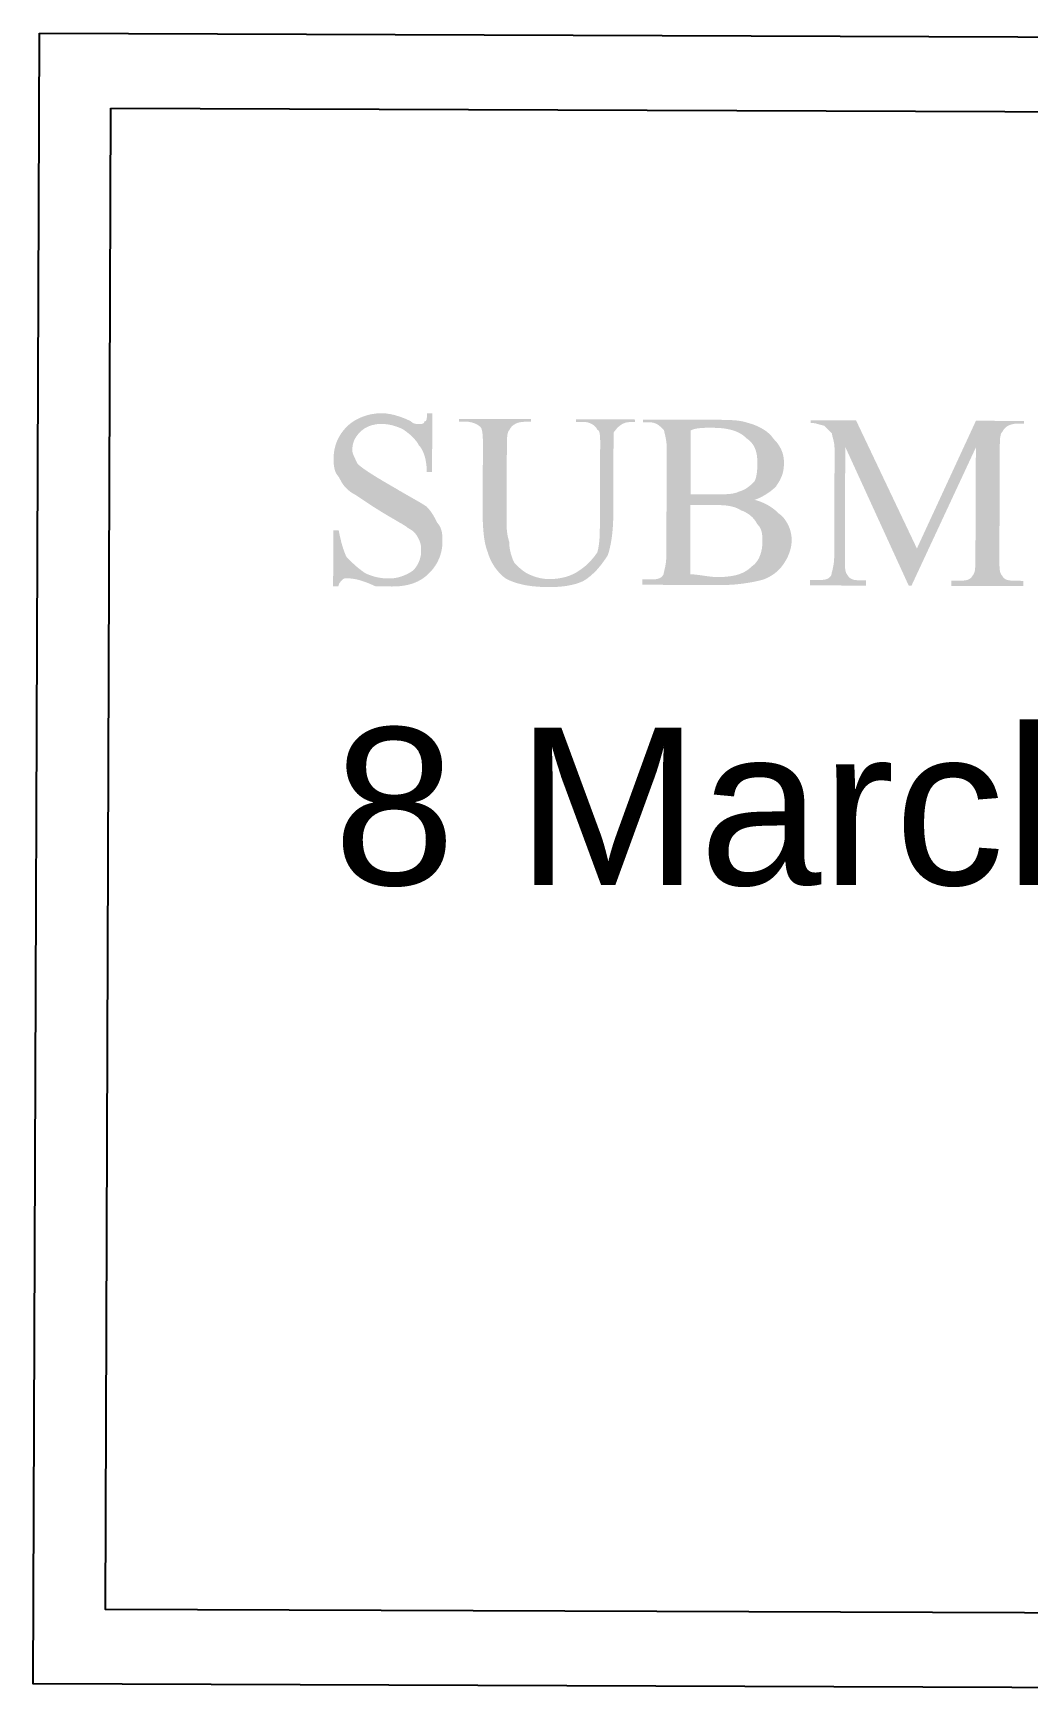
# Model space of a CAD drawing. Header units: millimetres. Extents: x -125 to 146, y -26 to 163.
# Drawn here: x 90.95 to 106.76, y 2.81 to 29.28 of the extents above; entities that cross this region are included whole.
import ezdxf
from ezdxf.xclip import XClip

# ---------------------------------------------------------------- set-up
doc = ezdxf.new("R2010")
doc.units = ezdxf.units.MM
doc.header["$MEASUREMENT"] = 0
doc.header["$XCLIPFRAME"] = 0
doc.layers.get('0').update_dxf_attribs({"color": 255, "linetype": 'CONTINUOUS'})
doc.layers.add('Layer1', color=7, linetype='CONTINUOUS')
doc.styles.add('20CCC60', font='arial.ttf')

# ---------------------------------------------------------------- blocks, each defined once
blk = doc.blocks.new('MF12291_12')
at = {"color": 7, "linetype": 'Continuous', "lineweight": 25, "true_color": 0x000007}
blk.add_lwpolyline([(66.646, 53.755), (66.646, -5.961), (40.399, -5.961), (40.399, 53.755)], close=True, dxfattribs=at)
blk = doc.blocks.new('MF12308_13')
at = {"color": 7, "linetype": 'Continuous', "lineweight": 25, "true_color": 0x000007}
blk.add_lwpolyline([(65.458, 52.612), (65.458, -4.776), (41.587, -4.776), (41.587, 52.612)], close=True, dxfattribs=at)

msp = doc.modelspace()

# ---------------------------------------------------------------- hatches: boundary and pattern name
at = {"true_color": 0x000007}
for points in [[(97.295, 23.23), (97.292, 22.299), (97.207, 22.299), (97.207, 22.321), (97.206, 22.342), (97.205, 22.363), (97.204, 22.384), (97.202, 22.404), (97.199, 22.425), (97.197, 22.446), (97.193, 22.466), (97.19, 22.486), (97.186, 22.505), (97.181, 22.524), (97.176, 22.543), (97.171, 22.561), (97.165, 22.579), (97.158, 22.596), (97.152, 22.613), (97.144, 22.629), (97.137, 22.645), (97.129, 22.66), (97.12, 22.674), (97.111, 22.688), (97.102, 22.7), (97.092, 22.712), (97.081, 22.723), (97.076, 22.734), (97.07, 22.744), (97.064, 22.755), (97.057, 22.766), (97.05, 22.776), (97.042, 22.787), (97.034, 22.797), (97.025, 22.808), (97.016, 22.819), (97.007, 22.829), (96.997, 22.84), (96.987, 22.851), (96.976, 22.861), (96.965, 22.872), (96.953, 22.882), (96.941, 22.893), (96.928, 22.904), (96.915, 22.914), (96.902, 22.925), (96.888, 22.936), (96.874, 22.946), (96.859, 22.957), (96.844, 22.968), (96.828, 22.978), (96.818, 22.983), (96.806, 22.989), (96.795, 22.994), (96.783, 22.999), (96.77, 23.004), (96.758, 23.009), (96.745, 23.014), (96.731, 23.019), (96.718, 23.024), (96.704, 23.028), (96.69, 23.033), (96.675, 23.037), (96.66, 23.041), (96.646, 23.045), (96.631, 23.048), (96.615, 23.051), (96.6, 23.054), (96.585, 23.056), (96.569, 23.059), (96.553, 23.06), (96.538, 23.062), (96.522, 23.063), (96.506, 23.064), (96.49, 23.064), (96.474, 23.064), (96.458, 23.063), (96.442, 23.062), (96.427, 23.061), (96.411, 23.059), (96.395, 23.056), (96.38, 23.054), (96.365, 23.05), (96.349, 23.047), (96.334, 23.043), (96.319, 23.038), (96.305, 23.033), (96.29, 23.028), (96.276, 23.022), (96.262, 23.015), (96.248, 23.009), (96.235, 23.001), (96.222, 22.994), (96.209, 22.986), (96.197, 22.977), (96.185, 22.968), (96.173, 22.959), (96.162, 22.949), (96.151, 22.938), (96.14, 22.928), (96.131, 22.917), (96.121, 22.907), (96.112, 22.896), (96.103, 22.885), (96.095, 22.874), (96.087, 22.863), (96.08, 22.852), (96.073, 22.841), (96.067, 22.83), (96.061, 22.818), (96.055, 22.806), (96.05, 22.794), (96.045, 22.782), (96.041, 22.77), (96.037, 22.757), (96.034, 22.744), (96.031, 22.73), (96.029, 22.717), (96.027, 22.703), (96.025, 22.688), (96.024, 22.673), (96.023, 22.658), (96.023, 22.642), (96.023, 22.637), (96.024, 22.631), (96.025, 22.625), (96.026, 22.618), (96.028, 22.611), (96.03, 22.603), (96.032, 22.596), (96.035, 22.588), (96.038, 22.579), (96.041, 22.57), (96.045, 22.562), (96.049, 22.552), (96.053, 22.543), (96.057, 22.533), (96.062, 22.524), (96.066, 22.514), (96.071, 22.504), (96.076, 22.493), (96.081, 22.483), (96.086, 22.473), (96.091, 22.462), (96.096, 22.452), (96.101, 22.441), (96.107, 22.43), (96.118, 22.42), (96.13, 22.408), (96.144, 22.397), (96.159, 22.384), (96.176, 22.372), (96.193, 22.359), (96.212, 22.345), (96.232, 22.331), (96.253, 22.317), (96.275, 22.302), (96.299, 22.287), (96.323, 22.271), (96.349, 22.255), (96.375, 22.238), (96.403, 22.221), (96.432, 22.203), (96.462, 22.186), (96.493, 22.167), (96.524, 22.148), (96.557, 22.129), (96.591, 22.109), (96.626, 22.089), (96.661, 22.068), (96.698, 22.047), (96.724, 22.032), (96.75, 22.016), (96.775, 22.001), (96.8, 21.987), (96.824, 21.973), (96.848, 21.959), (96.872, 21.945), (96.895, 21.932), (96.918, 21.919), (96.94, 21.907), (96.962, 21.894), (96.983, 21.882), (97.004, 21.87), (97.024, 21.859), (97.044, 21.847), (97.064, 21.836), (97.083, 21.825), (97.102, 21.814), (97.12, 21.803), (97.138, 21.792), (97.155, 21.781), (97.172, 21.77), (97.189, 21.76), (97.205, 21.749), (97.215, 21.738), (97.225, 21.728), (97.235, 21.717), (97.244, 21.706), (97.252, 21.696), (97.261, 21.685), (97.269, 21.674), (97.277, 21.663), (97.284, 21.653), (97.291, 21.642), (97.298, 21.631), (97.305, 21.62), (97.311, 21.61), (97.318, 21.599), (97.324, 21.588), (97.33, 21.577), (97.335, 21.567), (97.341, 21.556), (97.347, 21.545), (97.352, 21.534), (97.357, 21.524), (97.363, 21.513), (97.368, 21.502), (97.373, 21.492), (97.383, 21.481), (97.393, 21.47), (97.401, 21.458), (97.409, 21.446), (97.416, 21.434), (97.422, 21.422), (97.427, 21.409), (97.432, 21.396), (97.437, 21.383), (97.441, 21.37), (97.444, 21.357), (97.447, 21.343), (97.449, 21.33), (97.451, 21.317), (97.453, 21.304), (97.454, 21.291), (97.455, 21.278), (97.456, 21.265), (97.456, 21.253), (97.457, 21.241), (97.457, 21.229), (97.457, 21.217), (97.457, 21.206), (97.457, 21.195), (97.456, 21.169), (97.455, 21.143), (97.453, 21.118), (97.45, 21.093), (97.446, 21.068), (97.441, 21.044), (97.436, 21.021), (97.429, 20.998), (97.422, 20.975), (97.415, 20.953), (97.407, 20.931), (97.397, 20.91), (97.388, 20.889), (97.378, 20.868), (97.367, 20.848), (97.355, 20.829), (97.343, 20.81), (97.33, 20.791), (97.317, 20.773), (97.303, 20.755), (97.289, 20.737), (97.274, 20.72), (97.259, 20.704), (97.243, 20.688), (97.222, 20.668), (97.2, 20.648), (97.178, 20.63), (97.155, 20.614), (97.132, 20.598), (97.109, 20.584), (97.085, 20.571), (97.061, 20.558), (97.037, 20.547), (97.012, 20.537), (96.987, 20.528), (96.962, 20.52), (96.937, 20.512), (96.911, 20.506), (96.886, 20.5), (96.86, 20.495), (96.834, 20.491), (96.808, 20.487), (96.782, 20.484), (96.755, 20.482), (96.729, 20.48), (96.703, 20.479), (96.676, 20.479), (96.65, 20.478), (96.639, 20.479), (96.629, 20.479), (96.618, 20.479), (96.607, 20.479), (96.597, 20.479), (96.586, 20.479), (96.576, 20.479), (96.565, 20.479), (96.555, 20.479), (96.544, 20.479), (96.533, 20.479), (96.523, 20.479), (96.512, 20.479), (96.502, 20.479), (96.491, 20.479), (96.48, 20.479), (96.47, 20.479), (96.459, 20.479), (96.449, 20.479), (96.438, 20.479), (96.428, 20.479), (96.417, 20.479), (96.406, 20.479), (96.396, 20.479), (96.395, 20.48), (96.394, 20.48), (96.392, 20.481), (96.389, 20.483), (96.385, 20.485), (96.381, 20.487), (96.375, 20.489), (96.369, 20.492), (96.362, 20.495), (96.355, 20.499), (96.347, 20.502), (96.338, 20.506), (96.328, 20.51), (96.318, 20.515), (96.307, 20.519), (96.296, 20.524), (96.284, 20.529), (96.271, 20.533), (96.258, 20.539), (96.244, 20.544), (96.23, 20.549), (96.215, 20.554), (96.2, 20.56), (96.184, 20.565), (96.169, 20.57), (96.154, 20.575), (96.139, 20.579), (96.125, 20.583), (96.111, 20.586), (96.097, 20.59), (96.084, 20.593), (96.072, 20.595), (96.06, 20.597), (96.048, 20.599), (96.037, 20.601), (96.026, 20.602), (96.015, 20.604), (96.006, 20.605), (95.996, 20.606), (95.987, 20.606), (95.978, 20.607), (95.97, 20.607), (95.963, 20.608), (95.955, 20.608), (95.948, 20.608), (95.942, 20.608), (95.936, 20.608), (95.931, 20.608), (95.926, 20.608), (95.921, 20.608), (95.917, 20.608), (95.913, 20.608), (95.909, 20.608), (95.905, 20.608), (95.902, 20.607), (95.899, 20.607), (95.896, 20.606), (95.894, 20.605), (95.891, 20.604), (95.888, 20.603), (95.886, 20.602), (95.883, 20.6), (95.88, 20.598), (95.877, 20.596), (95.874, 20.593), (95.871, 20.59), (95.868, 20.587), (95.864, 20.584), (95.86, 20.58), (95.856, 20.576), (95.851, 20.571), (95.846, 20.566), (95.846, 20.566), (95.845, 20.565), (95.844, 20.564), (95.843, 20.563), (95.841, 20.561), (95.839, 20.559), (95.837, 20.556), (95.835, 20.554), (95.832, 20.551), (95.83, 20.547), (95.827, 20.544), (95.824, 20.54), (95.822, 20.536), (95.819, 20.531), (95.817, 20.527), (95.814, 20.522), (95.812, 20.518), (95.81, 20.513), (95.808, 20.508), (95.806, 20.503), (95.805, 20.497), (95.804, 20.492), (95.803, 20.487), (95.803, 20.482), (95.718, 20.482), (95.722, 21.371), (95.806, 21.371), (95.812, 21.345), (95.817, 21.319), (95.822, 21.295), (95.827, 21.272), (95.832, 21.249), (95.838, 21.227), (95.843, 21.206), (95.848, 21.185), (95.853, 21.166), (95.858, 21.147), (95.864, 21.129), (95.869, 21.111), (95.874, 21.094), (95.879, 21.078), (95.885, 21.062), (95.89, 21.047), (95.895, 21.033), (95.9, 21.019), (95.906, 21.006), (95.911, 20.993), (95.916, 20.981), (95.921, 20.969), (95.927, 20.958), (95.932, 20.947), (95.942, 20.936), (95.953, 20.926), (95.964, 20.915), (95.974, 20.904), (95.985, 20.894), (95.996, 20.883), (96.007, 20.872), (96.018, 20.862), (96.029, 20.851), (96.04, 20.841), (96.052, 20.83), (96.064, 20.819), (96.076, 20.809), (96.088, 20.798), (96.1, 20.787), (96.113, 20.777), (96.126, 20.766), (96.139, 20.756), (96.153, 20.745), (96.167, 20.734), (96.182, 20.724), (96.196, 20.713), (96.212, 20.702), (96.227, 20.692), (96.238, 20.686), (96.249, 20.681), (96.261, 20.676), (96.273, 20.671), (96.286, 20.665), (96.299, 20.66), (96.312, 20.655), (96.326, 20.651), (96.34, 20.646), (96.355, 20.641), (96.37, 20.637), (96.386, 20.633), (96.402, 20.629), (96.418, 20.625), (96.435, 20.622), (96.453, 20.619), (96.471, 20.616), (96.489, 20.613), (96.508, 20.611), (96.527, 20.609), (96.546, 20.608), (96.566, 20.607), (96.587, 20.606), (96.608, 20.606), (96.624, 20.606), (96.64, 20.606), (96.656, 20.607), (96.671, 20.609), (96.687, 20.611), (96.703, 20.613), (96.719, 20.616), (96.735, 20.619), (96.751, 20.623), (96.767, 20.627), (96.783, 20.632), (96.799, 20.637), (96.814, 20.642), (96.83, 20.648), (96.846, 20.654), (96.862, 20.661), (96.878, 20.668), (96.894, 20.676), (96.91, 20.684), (96.926, 20.693), (96.942, 20.702), (96.958, 20.711), (96.973, 20.721), (96.989, 20.731), (97, 20.742), (97.01, 20.753), (97.019, 20.765), (97.028, 20.777), (97.037, 20.789), (97.045, 20.801), (97.053, 20.814), (97.06, 20.827), (97.067, 20.84), (97.074, 20.853), (97.08, 20.866), (97.085, 20.879), (97.09, 20.892), (97.095, 20.905), (97.099, 20.919), (97.103, 20.931), (97.106, 20.944), (97.109, 20.957), (97.112, 20.969), (97.114, 20.982), (97.115, 20.994), (97.117, 21.005), (97.117, 21.016), (97.117, 21.027), (97.118, 21.037), (97.118, 21.047), (97.118, 21.057), (97.117, 21.066), (97.117, 21.075), (97.117, 21.084), (97.117, 21.092), (97.116, 21.101), (97.116, 21.109), (97.115, 21.117), (97.114, 21.125), (97.113, 21.133), (97.111, 21.141), (97.11, 21.149), (97.108, 21.157), (97.105, 21.165), (97.103, 21.173), (97.1, 21.182), (97.097, 21.191), (97.094, 21.2), (97.09, 21.209), (97.086, 21.219), (97.081, 21.229), (97.076, 21.239), (97.071, 21.249), (97.065, 21.259), (97.06, 21.269), (97.055, 21.278), (97.049, 21.287), (97.044, 21.295), (97.038, 21.303), (97.032, 21.311), (97.026, 21.319), (97.02, 21.326), (97.014, 21.333), (97.008, 21.34), (97.001, 21.346), (96.994, 21.353), (96.987, 21.359), (96.979, 21.365), (96.971, 21.371), (96.963, 21.376), (96.955, 21.382), (96.946, 21.387), (96.937, 21.393), (96.927, 21.398), (96.918, 21.404), (96.907, 21.409), (96.901, 21.414), (96.894, 21.42), (96.886, 21.427), (96.876, 21.434), (96.865, 21.441), (96.853, 21.449), (96.84, 21.457), (96.826, 21.466), (96.811, 21.475), (96.795, 21.484), (96.777, 21.494), (96.759, 21.505), (96.74, 21.516), (96.721, 21.527), (96.7, 21.539), (96.679, 21.552), (96.657, 21.564), (96.634, 21.578), (96.611, 21.591), (96.587, 21.606), (96.562, 21.62), (96.537, 21.635), (96.511, 21.651), (96.485, 21.667), (96.459, 21.683), (96.433, 21.699), (96.408, 21.715), (96.383, 21.731), (96.359, 21.746), (96.335, 21.762), (96.312, 21.777), (96.289, 21.792), (96.267, 21.806), (96.246, 21.821), (96.225, 21.835), (96.205, 21.848), (96.186, 21.861), (96.167, 21.874), (96.149, 21.886), (96.131, 21.897), (96.115, 21.908), (96.099, 21.919), (96.084, 21.928), (96.069, 21.937), (96.056, 21.945), (96.043, 21.953), (96.031, 21.959), (96.02, 21.965), (96.005, 21.976), (95.99, 21.986), (95.977, 21.997), (95.964, 22.008), (95.951, 22.018), (95.94, 22.029), (95.929, 22.04), (95.919, 22.05), (95.909, 22.061), (95.9, 22.071), (95.891, 22.082), (95.883, 22.093), (95.875, 22.103), (95.868, 22.114), (95.861, 22.124), (95.855, 22.135), (95.848, 22.146), (95.842, 22.156), (95.837, 22.167), (95.831, 22.177), (95.825, 22.188), (95.82, 22.199), (95.815, 22.209), (95.81, 22.22), (95.799, 22.231), (95.79, 22.242), (95.782, 22.254), (95.774, 22.266), (95.767, 22.278), (95.761, 22.29), (95.755, 22.303), (95.75, 22.316), (95.746, 22.329), (95.742, 22.342), (95.739, 22.355), (95.736, 22.368), (95.734, 22.382), (95.732, 22.395), (95.73, 22.408), (95.729, 22.421), (95.728, 22.434), (95.727, 22.446), (95.727, 22.459), (95.726, 22.471), (95.726, 22.483), (95.726, 22.495), (95.726, 22.506), (95.726, 22.517), (95.727, 22.543), (95.728, 22.569), (95.73, 22.594), (95.733, 22.619), (95.737, 22.643), (95.742, 22.667), (95.747, 22.691), (95.753, 22.714), (95.76, 22.737), (95.768, 22.759), (95.776, 22.781), (95.785, 22.802), (95.795, 22.823), (95.805, 22.843), (95.816, 22.863), (95.828, 22.883), (95.84, 22.902), (95.852, 22.921), (95.866, 22.939), (95.879, 22.957), (95.894, 22.974), (95.909, 22.991), (95.924, 23.008), (95.94, 23.024), (95.956, 23.039), (95.973, 23.054), (95.991, 23.069), (96.01, 23.083), (96.029, 23.097), (96.05, 23.11), (96.071, 23.123), (96.092, 23.135), (96.114, 23.146), (96.137, 23.157), (96.16, 23.167), (96.183, 23.176), (96.208, 23.185), (96.232, 23.193), (96.257, 23.201), (96.282, 23.208), (96.307, 23.214), (96.333, 23.219), (96.359, 23.223), (96.385, 23.227), (96.411, 23.23), (96.438, 23.232), (96.464, 23.233), (96.491, 23.233), (96.507, 23.233), (96.523, 23.232), (96.54, 23.231), (96.557, 23.23), (96.575, 23.228), (96.593, 23.225), (96.611, 23.222), (96.63, 23.219), (96.649, 23.215), (96.668, 23.211), (96.688, 23.206), (96.707, 23.201), (96.727, 23.195), (96.748, 23.189), (96.768, 23.183), (96.788, 23.176), (96.809, 23.168), (96.83, 23.161), (96.851, 23.152), (96.871, 23.144), (96.893, 23.135), (96.914, 23.125), (96.935, 23.115), (96.956, 23.105), (96.961, 23.1), (96.966, 23.095), (96.972, 23.091), (96.977, 23.087), (96.982, 23.083), (96.987, 23.08), (96.993, 23.077), (96.998, 23.075), (97.003, 23.072), (97.009, 23.071), (97.014, 23.069), (97.019, 23.067), (97.024, 23.066), (97.03, 23.065), (97.035, 23.064), (97.04, 23.064), (97.046, 23.063), (97.051, 23.063), (97.056, 23.062), (97.061, 23.062), (97.067, 23.062), (97.072, 23.062), (97.077, 23.062), (97.083, 23.062), (97.088, 23.062), (97.093, 23.062), (97.098, 23.062), (97.104, 23.062), (97.109, 23.062), (97.114, 23.062), (97.119, 23.063), (97.123, 23.063), (97.128, 23.064), (97.133, 23.065), (97.137, 23.066), (97.141, 23.067), (97.145, 23.068), (97.148, 23.07), (97.152, 23.072), (97.155, 23.074), (97.158, 23.077), (97.16, 23.079), (97.162, 23.083), (97.164, 23.086), (97.166, 23.09), (97.167, 23.094), (97.167, 23.099), (97.167, 23.104), (97.173, 23.104), (97.177, 23.105), (97.181, 23.106), (97.185, 23.107), (97.189, 23.109), (97.192, 23.112), (97.195, 23.115), (97.197, 23.118), (97.2, 23.122), (97.201, 23.126), (97.203, 23.13), (97.205, 23.136), (97.206, 23.141), (97.207, 23.147), (97.208, 23.153), (97.208, 23.16), (97.209, 23.167), (97.209, 23.175), (97.21, 23.183), (97.21, 23.192), (97.21, 23.201), (97.21, 23.21), (97.21, 23.22), (97.21, 23.231)], [(99.583, 23.095), (99.583, 23.137), (100.517, 23.134), (100.517, 23.092), (100.432, 23.092), (100.422, 23.092), (100.411, 23.091), (100.401, 23.09), (100.39, 23.088), (100.379, 23.086), (100.369, 23.083), (100.358, 23.08), (100.348, 23.076), (100.337, 23.072), (100.326, 23.067), (100.316, 23.061), (100.305, 23.055), (100.295, 23.048), (100.284, 23.041), (100.273, 23.032), (100.263, 23.023), (100.252, 23.014), (100.242, 23.003), (100.231, 22.992), (100.22, 22.98), (100.21, 22.967), (100.199, 22.953), (100.188, 22.939), (100.178, 22.923), (100.178, 22.918), (100.178, 22.912), (100.178, 22.906), (100.178, 22.899), (100.178, 22.891), (100.178, 22.884), (100.178, 22.876), (100.178, 22.867), (100.178, 22.858), (100.178, 22.848), (100.177, 22.839), (100.177, 22.828), (100.177, 22.817), (100.177, 22.806), (100.177, 22.794), (100.177, 22.782), (100.177, 22.77), (100.177, 22.757), (100.177, 22.743), (100.177, 22.729), (100.177, 22.715), (100.177, 22.7), (100.177, 22.685), (100.177, 22.669), (100.173, 21.608), (100.173, 21.572), (100.172, 21.536), (100.171, 21.501), (100.169, 21.467), (100.167, 21.434), (100.165, 21.402), (100.162, 21.371), (100.159, 21.34), (100.156, 21.311), (100.153, 21.282), (100.149, 21.254), (100.145, 21.228), (100.141, 21.202), (100.137, 21.176), (100.132, 21.152), (100.127, 21.129), (100.122, 21.106), (100.117, 21.085), (100.112, 21.064), (100.107, 21.044), (100.102, 21.025), (100.097, 21.007), (100.091, 20.99), (100.086, 20.974), (100.075, 20.958), (100.065, 20.942), (100.054, 20.926), (100.043, 20.91), (100.032, 20.895), (100.021, 20.879), (100.009, 20.863), (99.998, 20.847), (99.986, 20.831), (99.973, 20.815), (99.96, 20.8), (99.947, 20.784), (99.934, 20.768), (99.92, 20.752), (99.905, 20.736), (99.89, 20.72), (99.874, 20.705), (99.858, 20.689), (99.84, 20.673), (99.823, 20.657), (99.804, 20.641), (99.785, 20.626), (99.764, 20.61), (99.743, 20.594), (99.727, 20.584), (99.71, 20.574), (99.692, 20.564), (99.673, 20.555), (99.653, 20.547), (99.633, 20.539), (99.611, 20.531), (99.589, 20.524), (99.567, 20.517), (99.543, 20.511), (99.519, 20.505), (99.494, 20.5), (99.469, 20.495), (99.443, 20.49), (99.416, 20.486), (99.388, 20.482), (99.36, 20.479), (99.332, 20.476), (99.303, 20.474), (99.273, 20.472), (99.243, 20.471), (99.213, 20.47), (99.182, 20.469), (99.15, 20.469), (99.113, 20.47), (99.078, 20.47), (99.043, 20.472), (99.009, 20.473), (98.976, 20.475), (98.943, 20.478), (98.911, 20.481), (98.88, 20.484), (98.85, 20.488), (98.821, 20.492), (98.792, 20.497), (98.764, 20.502), (98.736, 20.508), (98.71, 20.514), (98.684, 20.521), (98.658, 20.527), (98.633, 20.535), (98.609, 20.543), (98.585, 20.551), (98.561, 20.56), (98.539, 20.569), (98.516, 20.578), (98.495, 20.588), (98.473, 20.599), (98.457, 20.61), (98.442, 20.622), (98.426, 20.634), (98.41, 20.648), (98.395, 20.662), (98.38, 20.677), (98.365, 20.693), (98.35, 20.709), (98.335, 20.726), (98.321, 20.743), (98.307, 20.761), (98.294, 20.779), (98.281, 20.798), (98.269, 20.817), (98.257, 20.837), (98.245, 20.857), (98.234, 20.877), (98.224, 20.897), (98.215, 20.918), (98.206, 20.939), (98.198, 20.96), (98.191, 20.981), (98.184, 21.002), (98.178, 21.023), (98.173, 21.034), (98.168, 21.047), (98.163, 21.061), (98.158, 21.076), (98.153, 21.093), (98.148, 21.111), (98.143, 21.13), (98.138, 21.15), (98.134, 21.172), (98.129, 21.196), (98.125, 21.22), (98.121, 21.246), (98.117, 21.273), (98.114, 21.302), (98.111, 21.332), (98.108, 21.363), (98.105, 21.395), (98.103, 21.429), (98.101, 21.465), (98.099, 21.501), (98.098, 21.539), (98.097, 21.578), (98.096, 21.619), (98.096, 21.661), (98.1, 22.677), (98.1, 22.698), (98.1, 22.719), (98.1, 22.739), (98.1, 22.758), (98.1, 22.777), (98.1, 22.796), (98.099, 22.813), (98.099, 22.831), (98.098, 22.848), (98.098, 22.864), (98.097, 22.879), (98.095, 22.894), (98.094, 22.908), (98.092, 22.922), (98.091, 22.935), (98.088, 22.947), (98.086, 22.958), (98.083, 22.969), (98.08, 22.979), (98.077, 22.988), (98.073, 22.996), (98.068, 23.004), (98.064, 23.01), (98.059, 23.016), (98.053, 23.021), (98.047, 23.027), (98.041, 23.032), (98.034, 23.037), (98.027, 23.042), (98.019, 23.047), (98.011, 23.052), (98.003, 23.057), (97.993, 23.062), (97.984, 23.066), (97.974, 23.07), (97.964, 23.074), (97.953, 23.078), (97.942, 23.082), (97.93, 23.085), (97.918, 23.089), (97.905, 23.091), (97.892, 23.094), (97.879, 23.096), (97.865, 23.098), (97.851, 23.099), (97.836, 23.101), (97.821, 23.101), (97.805, 23.102), (97.72, 23.102), (97.721, 23.144), (98.864, 23.14), (98.863, 23.098), (98.779, 23.098), (98.763, 23.098), (98.748, 23.097), (98.733, 23.096), (98.719, 23.095), (98.705, 23.093), (98.691, 23.09), (98.678, 23.087), (98.666, 23.084), (98.654, 23.081), (98.642, 23.076), (98.631, 23.072), (98.62, 23.067), (98.61, 23.061), (98.6, 23.055), (98.59, 23.049), (98.581, 23.042), (98.572, 23.035), (98.564, 23.027), (98.556, 23.019), (98.549, 23.011), (98.542, 23.002), (98.536, 22.992), (98.53, 22.982), (98.524, 22.972), (98.519, 22.966), (98.515, 22.96), (98.51, 22.954), (98.506, 22.947), (98.503, 22.94), (98.5, 22.932), (98.497, 22.923), (98.494, 22.914), (98.492, 22.904), (98.49, 22.894), (98.488, 22.883), (98.487, 22.871), (98.486, 22.859), (98.485, 22.846), (98.484, 22.833), (98.483, 22.818), (98.482, 22.803), (98.482, 22.787), (98.482, 22.771), (98.481, 22.754), (98.481, 22.735), (98.481, 22.716), (98.481, 22.696), (98.481, 22.676), (98.477, 21.53), (98.477, 21.519), (98.477, 21.508), (98.477, 21.496), (98.477, 21.484), (98.477, 21.472), (98.477, 21.459), (98.477, 21.446), (98.478, 21.433), (98.478, 21.419), (98.479, 21.405), (98.48, 21.391), (98.481, 21.377), (98.483, 21.362), (98.484, 21.347), (98.486, 21.332), (98.488, 21.317), (98.491, 21.301), (98.494, 21.286), (98.497, 21.27), (98.5, 21.255), (98.504, 21.239), (98.508, 21.223), (98.513, 21.207), (98.518, 21.191), (98.518, 21.175), (98.518, 21.16), (98.519, 21.144), (98.521, 21.128), (98.523, 21.112), (98.525, 21.097), (98.527, 21.081), (98.53, 21.066), (98.533, 21.051), (98.536, 21.035), (98.54, 21.021), (98.543, 21.006), (98.548, 20.991), (98.552, 20.977), (98.556, 20.963), (98.561, 20.95), (98.565, 20.936), (98.57, 20.923), (98.575, 20.91), (98.58, 20.898), (98.585, 20.886), (98.591, 20.874), (98.596, 20.863), (98.601, 20.852), (98.607, 20.847), (98.613, 20.841), (98.619, 20.834), (98.626, 20.828), (98.633, 20.821), (98.64, 20.814), (98.648, 20.806), (98.656, 20.799), (98.664, 20.791), (98.673, 20.783), (98.682, 20.775), (98.691, 20.767), (98.7, 20.759), (98.71, 20.751), (98.719, 20.744), (98.729, 20.736), (98.739, 20.728), (98.749, 20.721), (98.76, 20.714), (98.77, 20.707), (98.781, 20.7), (98.791, 20.694), (98.802, 20.688), (98.812, 20.682), (98.823, 20.677), (98.834, 20.672), (98.846, 20.666), (98.858, 20.661), (98.87, 20.656), (98.883, 20.651), (98.896, 20.646), (98.909, 20.641), (98.923, 20.636), (98.937, 20.632), (98.951, 20.627), (98.965, 20.623), (98.98, 20.619), (98.995, 20.616), (99.01, 20.612), (99.025, 20.609), (99.04, 20.606), (99.056, 20.604), (99.072, 20.602), (99.087, 20.6), (99.103, 20.598), (99.119, 20.597), (99.135, 20.597), (99.151, 20.596), (99.172, 20.596), (99.193, 20.597), (99.214, 20.598), (99.235, 20.599), (99.256, 20.601), (99.277, 20.604), (99.298, 20.606), (99.318, 20.61), (99.339, 20.613), (99.359, 20.618), (99.379, 20.622), (99.399, 20.627), (99.419, 20.632), (99.439, 20.638), (99.458, 20.645), (99.477, 20.651), (99.496, 20.659), (99.514, 20.666), (99.532, 20.674), (99.55, 20.683), (99.567, 20.692), (99.584, 20.701), (99.601, 20.711), (99.617, 20.722), (99.632, 20.732), (99.648, 20.743), (99.663, 20.753), (99.677, 20.764), (99.691, 20.775), (99.705, 20.785), (99.718, 20.796), (99.732, 20.807), (99.744, 20.819), (99.757, 20.83), (99.769, 20.841), (99.782, 20.853), (99.793, 20.865), (99.805, 20.877), (99.817, 20.89), (99.828, 20.903), (99.84, 20.916), (99.851, 20.929), (99.862, 20.943), (99.873, 20.957), (99.884, 20.971), (99.895, 20.986), (99.906, 21.001), (99.917, 21.017), (99.922, 21.033), (99.927, 21.049), (99.931, 21.066), (99.935, 21.084), (99.938, 21.102), (99.942, 21.121), (99.944, 21.141), (99.947, 21.161), (99.949, 21.182), (99.951, 21.204), (99.953, 21.226), (99.955, 21.249), (99.956, 21.274), (99.957, 21.299), (99.958, 21.325), (99.959, 21.352), (99.959, 21.38), (99.96, 21.409), (99.96, 21.44), (99.961, 21.471), (99.961, 21.504), (99.961, 21.538), (99.961, 21.573), (99.961, 21.609), (99.965, 22.67), (99.965, 22.691), (99.965, 22.712), (99.965, 22.732), (99.965, 22.751), (99.965, 22.77), (99.965, 22.788), (99.965, 22.805), (99.964, 22.822), (99.964, 22.838), (99.963, 22.854), (99.962, 22.868), (99.961, 22.882), (99.959, 22.895), (99.958, 22.907), (99.956, 22.917), (99.954, 22.927), (99.951, 22.936), (99.948, 22.944), (99.945, 22.951), (99.942, 22.956), (99.938, 22.961), (99.934, 22.964), (99.929, 22.966), (99.924, 22.967), (99.918, 22.977), (99.912, 22.987), (99.905, 22.997), (99.898, 23.006), (99.891, 23.014), (99.884, 23.022), (99.876, 23.03), (99.867, 23.037), (99.859, 23.044), (99.85, 23.051), (99.841, 23.057), (99.832, 23.062), (99.823, 23.067), (99.813, 23.072), (99.803, 23.076), (99.793, 23.08), (99.783, 23.083), (99.773, 23.086), (99.763, 23.089), (99.752, 23.091), (99.742, 23.092), (99.731, 23.094), (99.721, 23.094), (99.71, 23.094)], [(104.873, 20.49), (103.863, 22.698), (103.856, 20.96), (103.856, 20.939), (103.856, 20.919), (103.856, 20.9), (103.856, 20.882), (103.856, 20.865), (103.856, 20.848), (103.857, 20.832), (103.857, 20.817), (103.858, 20.803), (103.859, 20.789), (103.86, 20.776), (103.861, 20.764), (103.862, 20.752), (103.864, 20.741), (103.866, 20.731), (103.868, 20.721), (103.87, 20.712), (103.873, 20.704), (103.876, 20.696), (103.88, 20.688), (103.884, 20.681), (103.888, 20.675), (103.892, 20.669), (103.897, 20.663), (103.903, 20.653), (103.909, 20.644), (103.915, 20.635), (103.922, 20.628), (103.929, 20.621), (103.936, 20.614), (103.944, 20.609), (103.952, 20.604), (103.96, 20.599), (103.969, 20.595), (103.978, 20.592), (103.987, 20.589), (103.996, 20.586), (104.006, 20.584), (104.016, 20.583), (104.026, 20.581), (104.036, 20.58), (104.046, 20.579), (104.056, 20.579), (104.067, 20.578), (104.077, 20.578), (104.088, 20.578), (104.098, 20.578), (104.109, 20.578), (104.193, 20.578), (104.193, 20.493), (103.304, 20.496), (103.304, 20.581), (103.389, 20.581), (103.405, 20.581), (103.42, 20.58), (103.435, 20.581), (103.449, 20.581), (103.463, 20.581), (103.476, 20.582), (103.489, 20.582), (103.502, 20.583), (103.514, 20.585), (103.526, 20.586), (103.537, 20.588), (103.548, 20.591), (103.558, 20.593), (103.568, 20.597), (103.578, 20.601), (103.587, 20.605), (103.595, 20.61), (103.604, 20.615), (103.611, 20.622), (103.619, 20.629), (103.625, 20.636), (103.632, 20.645), (103.638, 20.654), (103.643, 20.664), (103.644, 20.67), (103.644, 20.676), (103.645, 20.682), (103.647, 20.689), (103.648, 20.697), (103.65, 20.705), (103.652, 20.713), (103.655, 20.722), (103.657, 20.732), (103.66, 20.742), (103.662, 20.753), (103.665, 20.765), (103.668, 20.777), (103.67, 20.79), (103.673, 20.803), (103.675, 20.818), (103.678, 20.833), (103.68, 20.849), (103.682, 20.865), (103.683, 20.883), (103.685, 20.901), (103.686, 20.92), (103.687, 20.94), (103.687, 20.96), (103.693, 22.656), (103.693, 22.672), (103.692, 22.687), (103.691, 22.702), (103.69, 22.716), (103.689, 22.73), (103.687, 22.744), (103.685, 22.757), (103.683, 22.769), (103.68, 22.781), (103.678, 22.793), (103.675, 22.804), (103.673, 22.815), (103.67, 22.826), (103.667, 22.836), (103.665, 22.845), (103.663, 22.854), (103.66, 22.863), (103.658, 22.871), (103.656, 22.879), (103.655, 22.886), (103.654, 22.893), (103.653, 22.899), (103.652, 22.905), (103.652, 22.911), (103.646, 22.916), (103.641, 22.921), (103.636, 22.927), (103.631, 22.932), (103.625, 22.937), (103.62, 22.942), (103.615, 22.948), (103.61, 22.953), (103.604, 22.958), (103.599, 22.964), (103.594, 22.969), (103.588, 22.974), (103.583, 22.98), (103.578, 22.985), (103.573, 22.99), (103.567, 22.996), (103.562, 23.001), (103.557, 23.006), (103.552, 23.011), (103.546, 23.017), (103.541, 23.022), (103.536, 23.027), (103.53, 23.033), (103.525, 23.038), (103.52, 23.038), (103.514, 23.039), (103.507, 23.04), (103.501, 23.041), (103.494, 23.043), (103.486, 23.045), (103.478, 23.047), (103.47, 23.049), (103.462, 23.052), (103.453, 23.054), (103.444, 23.057), (103.435, 23.06), (103.426, 23.062), (103.416, 23.065), (103.407, 23.067), (103.397, 23.07), (103.387, 23.072), (103.377, 23.074), (103.366, 23.076), (103.356, 23.078), (103.345, 23.079), (103.335, 23.08), (103.324, 23.081), (103.314, 23.081), (103.314, 23.123), (104.034, 23.121), (105.002, 21.083), (105.941, 23.114), (106.706, 23.111), (106.706, 23.069), (106.621, 23.069), (106.605, 23.069), (106.59, 23.068), (106.574, 23.067), (106.56, 23.066), (106.546, 23.064), (106.532, 23.061), (106.519, 23.059), (106.506, 23.055), (106.494, 23.052), (106.482, 23.047), (106.471, 23.043), (106.46, 23.038), (106.449, 23.032), (106.439, 23.026), (106.43, 23.02), (106.421, 23.013), (106.412, 23.006), (106.404, 22.998), (106.396, 22.99), (106.389, 22.982), (106.382, 22.973), (106.375, 22.963), (106.369, 22.953), (106.364, 22.943), (106.359, 22.937), (106.354, 22.931), (106.35, 22.925), (106.346, 22.918), (106.342, 22.911), (106.339, 22.903), (106.336, 22.894), (106.334, 22.885), (106.332, 22.875), (106.33, 22.865), (106.328, 22.854), (106.326, 22.842), (106.325, 22.83), (106.324, 22.817), (106.323, 22.804), (106.323, 22.789), (106.322, 22.774), (106.322, 22.758), (106.321, 22.742), (106.321, 22.725), (106.321, 22.706), (106.321, 22.687), (106.321, 22.667), (106.32, 22.647), (106.314, 20.951), (106.314, 20.93), (106.314, 20.91), (106.314, 20.891), (106.314, 20.873), (106.314, 20.856), (106.314, 20.839), (106.315, 20.823), (106.315, 20.808), (106.316, 20.794), (106.317, 20.78), (106.318, 20.767), (106.319, 20.755), (106.32, 20.743), (106.322, 20.732), (106.324, 20.722), (106.326, 20.712), (106.328, 20.703), (106.331, 20.695), (106.334, 20.687), (106.338, 20.679), (106.341, 20.672), (106.346, 20.666), (106.35, 20.66), (106.355, 20.654), (106.361, 20.644), (106.367, 20.635), (106.373, 20.626), (106.38, 20.618), (106.387, 20.611), (106.395, 20.605), (106.403, 20.599), (106.412, 20.594), (106.421, 20.59), (106.43, 20.586), (106.44, 20.583), (106.451, 20.58), (106.462, 20.577), (106.473, 20.575), (106.485, 20.574), (106.497, 20.572), (106.51, 20.571), (106.523, 20.57), (106.537, 20.57), (106.551, 20.569), (106.565, 20.569), (106.58, 20.569), (106.596, 20.569), (106.612, 20.569), (106.696, 20.568), (106.696, 20.484), (105.55, 20.488), (105.551, 20.573), (105.678, 20.572), (105.688, 20.572), (105.699, 20.572), (105.709, 20.572), (105.72, 20.572), (105.73, 20.573), (105.741, 20.573), (105.751, 20.574), (105.761, 20.575), (105.771, 20.576), (105.781, 20.578), (105.79, 20.58), (105.8, 20.582), (105.809, 20.585), (105.818, 20.588), (105.826, 20.592), (105.835, 20.597), (105.843, 20.602), (105.851, 20.607), (105.858, 20.613), (105.865, 20.62), (105.872, 20.628), (105.878, 20.637), (105.884, 20.646), (105.89, 20.656), (105.895, 20.661), (105.9, 20.667), (105.904, 20.674), (105.908, 20.681), (105.911, 20.688), (105.914, 20.696), (105.917, 20.705), (105.92, 20.714), (105.922, 20.724), (105.924, 20.734), (105.926, 20.745), (105.927, 20.756), (105.928, 20.769), (105.929, 20.782), (105.93, 20.795), (105.931, 20.809), (105.932, 20.825), (105.932, 20.84), (105.932, 20.857), (105.933, 20.874), (105.933, 20.893), (105.933, 20.912), (105.933, 20.931), (105.933, 20.952), (105.94, 22.69), (104.915, 20.49)]]:
    msp.add_hatch(color=7, dxfattribs=at).paths.add_polyline_path(points)
h = msp.add_hatch(color=7, dxfattribs=at)
h.paths.add_polyline_path([(102.42, 21.857), (102.441, 21.851), (102.462, 21.845), (102.482, 21.839), (102.501, 21.832), (102.52, 21.825), (102.539, 21.817), (102.557, 21.809), (102.575, 21.801), (102.593, 21.793), (102.61, 21.784), (102.626, 21.775), (102.642, 21.766), (102.658, 21.757), (102.673, 21.747), (102.688, 21.737), (102.702, 21.727), (102.716, 21.717), (102.729, 21.707), (102.742, 21.696), (102.755, 21.686), (102.767, 21.676), (102.778, 21.665), (102.79, 21.654), (102.8, 21.644), (102.816, 21.632), (102.831, 21.62), (102.846, 21.607), (102.86, 21.593), (102.874, 21.579), (102.887, 21.564), (102.899, 21.548), (102.911, 21.532), (102.923, 21.515), (102.933, 21.497), (102.944, 21.479), (102.953, 21.461), (102.962, 21.442), (102.97, 21.423), (102.978, 21.403), (102.984, 21.383), (102.99, 21.363), (102.996, 21.343), (103, 21.322), (103.004, 21.301), (103.007, 21.28), (103.009, 21.259), (103.01, 21.238), (103.01, 21.217), (103.01, 21.201), (103.009, 21.185), (103.008, 21.169), (103.007, 21.153), (103.005, 21.138), (103.002, 21.122), (102.999, 21.106), (102.996, 21.09), (102.992, 21.074), (102.988, 21.058), (102.983, 21.042), (102.978, 21.027), (102.972, 21.011), (102.966, 20.995), (102.96, 20.979), (102.953, 20.963), (102.946, 20.947), (102.938, 20.931), (102.93, 20.916), (102.921, 20.9), (102.912, 20.884), (102.902, 20.868), (102.892, 20.852), (102.882, 20.836), (102.871, 20.821), (102.86, 20.806), (102.848, 20.791), (102.836, 20.777), (102.824, 20.763), (102.811, 20.749), (102.798, 20.736), (102.784, 20.724), (102.771, 20.712), (102.757, 20.7), (102.743, 20.689), (102.728, 20.678), (102.713, 20.668), (102.698, 20.658), (102.683, 20.649), (102.668, 20.64), (102.653, 20.631), (102.637, 20.623), (102.622, 20.615), (102.606, 20.608), (102.59, 20.601), (102.574, 20.595), (102.558, 20.589), (102.542, 20.584), (102.521, 20.578), (102.499, 20.573), (102.477, 20.568), (102.454, 20.563), (102.431, 20.558), (102.407, 20.553), (102.382, 20.548), (102.357, 20.544), (102.332, 20.539), (102.305, 20.535), (102.278, 20.531), (102.251, 20.527), (102.223, 20.523), (102.194, 20.519), (102.164, 20.516), (102.134, 20.513), (102.103, 20.51), (102.071, 20.508), (102.038, 20.506), (102.005, 20.504), (101.97, 20.503), (101.935, 20.502), (101.899, 20.502), (101.862, 20.502), (100.635, 20.506), (100.635, 20.591), (100.719, 20.59), (100.735, 20.59), (100.75, 20.59), (100.765, 20.59), (100.779, 20.591), (100.793, 20.591), (100.807, 20.591), (100.82, 20.592), (100.832, 20.593), (100.845, 20.594), (100.856, 20.596), (100.867, 20.598), (100.878, 20.6), (100.889, 20.603), (100.899, 20.607), (100.908, 20.61), (100.917, 20.615), (100.926, 20.62), (100.934, 20.625), (100.942, 20.632), (100.949, 20.639), (100.956, 20.646), (100.962, 20.655), (100.968, 20.664), (100.974, 20.674), (100.974, 20.68), (100.975, 20.686), (100.976, 20.692), (100.977, 20.699), (100.979, 20.706), (100.981, 20.714), (100.983, 20.723), (100.985, 20.732), (100.987, 20.742), (100.99, 20.752), (100.993, 20.763), (100.995, 20.775), (100.998, 20.787), (101.001, 20.8), (101.003, 20.813), (101.006, 20.828), (101.008, 20.843), (101.01, 20.859), (101.012, 20.875), (101.014, 20.893), (101.015, 20.911), (101.016, 20.93), (101.017, 20.95), (101.017, 20.97), (101.024, 22.666), (101.023, 22.687), (101.023, 22.707), (101.022, 22.726), (101.021, 22.744), (101.019, 22.762), (101.017, 22.778), (101.015, 22.794), (101.013, 22.809), (101.011, 22.823), (101.008, 22.837), (101.006, 22.85), (101.003, 22.862), (101, 22.874), (100.998, 22.885), (100.995, 22.895), (100.993, 22.905), (100.991, 22.914), (100.989, 22.922), (100.987, 22.93), (100.985, 22.938), (100.984, 22.945), (100.983, 22.951), (100.982, 22.957), (100.982, 22.963), (100.972, 22.973), (100.962, 22.983), (100.952, 22.993), (100.943, 23.002), (100.934, 23.01), (100.925, 23.019), (100.916, 23.026), (100.907, 23.034), (100.898, 23.04), (100.89, 23.047), (100.881, 23.053), (100.871, 23.058), (100.862, 23.064), (100.852, 23.068), (100.843, 23.072), (100.832, 23.076), (100.821, 23.08), (100.81, 23.082), (100.798, 23.085), (100.786, 23.087), (100.773, 23.089), (100.759, 23.09), (100.744, 23.09), (100.729, 23.091), (100.644, 23.091), (100.644, 23.133), (101.787, 23.129), (101.813, 23.129), (101.839, 23.129), (101.865, 23.129), (101.89, 23.129), (101.914, 23.128), (101.938, 23.128), (101.962, 23.127), (101.985, 23.127), (102.008, 23.126), (102.031, 23.125), (102.053, 23.124), (102.074, 23.123), (102.095, 23.121), (102.116, 23.12), (102.136, 23.118), (102.156, 23.115), (102.175, 23.113), (102.194, 23.11), (102.213, 23.107), (102.231, 23.103), (102.248, 23.099), (102.265, 23.095), (102.282, 23.09), (102.298, 23.085), (102.319, 23.079), (102.34, 23.073), (102.361, 23.067), (102.382, 23.06), (102.403, 23.053), (102.423, 23.045), (102.444, 23.037), (102.464, 23.028), (102.484, 23.019), (102.503, 23.009), (102.522, 22.999), (102.541, 22.989), (102.559, 22.978), (102.577, 22.967), (102.594, 22.955), (102.611, 22.943), (102.627, 22.93), (102.642, 22.917), (102.657, 22.903), (102.671, 22.89), (102.685, 22.875), (102.697, 22.86), (102.709, 22.845), (102.72, 22.829), (102.735, 22.813), (102.75, 22.797), (102.764, 22.782), (102.777, 22.766), (102.789, 22.75), (102.8, 22.734), (102.81, 22.718), (102.82, 22.702), (102.829, 22.686), (102.837, 22.67), (102.845, 22.654), (102.852, 22.638), (102.858, 22.622), (102.864, 22.607), (102.868, 22.591), (102.873, 22.575), (102.877, 22.559), (102.88, 22.543), (102.882, 22.527), (102.885, 22.511), (102.886, 22.495), (102.887, 22.479), (102.888, 22.464), (102.888, 22.448), (102.888, 22.427), (102.887, 22.407), (102.886, 22.388), (102.884, 22.37), (102.882, 22.352), (102.88, 22.335), (102.877, 22.318), (102.873, 22.302), (102.87, 22.286), (102.865, 22.271), (102.861, 22.256), (102.856, 22.241), (102.85, 22.227), (102.844, 22.213), (102.837, 22.199), (102.831, 22.185), (102.823, 22.17), (102.816, 22.156), (102.807, 22.142), (102.799, 22.128), (102.79, 22.113), (102.78, 22.098), (102.77, 22.083), (102.76, 22.067), (102.749, 22.057), (102.738, 22.046), (102.726, 22.036), (102.714, 22.025), (102.701, 22.015), (102.689, 22.005), (102.676, 21.994), (102.662, 21.984), (102.648, 21.975), (102.634, 21.965), (102.62, 21.955), (102.606, 21.946), (102.591, 21.937), (102.576, 21.928), (102.561, 21.92), (102.546, 21.911), (102.53, 21.903), (102.515, 21.895), (102.499, 21.888), (102.484, 21.881), (102.468, 21.874), (102.452, 21.868), (102.436, 21.862)])
h.paths.add_polyline_path([(101.402, 21.945), (101.407, 21.945), (101.412, 21.945), (101.418, 21.945), (101.423, 21.945), (101.429, 21.945), (101.434, 21.945), (101.44, 21.945), (101.446, 21.945), (101.452, 21.945), (101.458, 21.945), (101.464, 21.945), (101.471, 21.945), (101.477, 21.945), (101.484, 21.945), (101.492, 21.945), (101.499, 21.945), (101.507, 21.945), (101.515, 21.945), (101.523, 21.945), (101.532, 21.945), (101.541, 21.945), (101.551, 21.945), (101.561, 21.945), (101.571, 21.945), (101.577, 21.945), (101.583, 21.945), (101.589, 21.945), (101.595, 21.945), (101.602, 21.944), (101.61, 21.944), (101.617, 21.944), (101.624, 21.944), (101.632, 21.944), (101.64, 21.944), (101.648, 21.944), (101.656, 21.944), (101.664, 21.944), (101.672, 21.944), (101.679, 21.944), (101.687, 21.944), (101.695, 21.944), (101.702, 21.944), (101.709, 21.944), (101.716, 21.944), (101.723, 21.944), (101.729, 21.944), (101.735, 21.944), (101.741, 21.944), (101.767, 21.944), (101.792, 21.944), (101.816, 21.944), (101.839, 21.944), (101.862, 21.944), (101.884, 21.944), (101.905, 21.944), (101.926, 21.945), (101.945, 21.945), (101.964, 21.946), (101.983, 21.947), (102, 21.948), (102.017, 21.95), (102.033, 21.951), (102.049, 21.953), (102.064, 21.955), (102.079, 21.958), (102.093, 21.961), (102.106, 21.964), (102.119, 21.967), (102.132, 21.971), (102.144, 21.975), (102.155, 21.98), (102.167, 21.985), (102.182, 21.99), (102.197, 21.995), (102.211, 22.001), (102.224, 22.006), (102.236, 22.011), (102.248, 22.017), (102.259, 22.022), (102.27, 22.028), (102.281, 22.034), (102.291, 22.04), (102.3, 22.047), (102.31, 22.053), (102.319, 22.06), (102.328, 22.067), (102.337, 22.074), (102.346, 22.081), (102.355, 22.089), (102.364, 22.097), (102.373, 22.106), (102.382, 22.114), (102.391, 22.123), (102.401, 22.133), (102.411, 22.143), (102.421, 22.153), (102.426, 22.164), (102.431, 22.175), (102.435, 22.187), (102.439, 22.199), (102.443, 22.211), (102.446, 22.223), (102.449, 22.236), (102.451, 22.249), (102.454, 22.262), (102.456, 22.275), (102.457, 22.288), (102.459, 22.301), (102.46, 22.314), (102.461, 22.328), (102.462, 22.341), (102.463, 22.354), (102.463, 22.367), (102.464, 22.379), (102.464, 22.392), (102.464, 22.404), (102.464, 22.416), (102.465, 22.427), (102.465, 22.438), (102.465, 22.449), (102.465, 22.47), (102.464, 22.491), (102.463, 22.511), (102.461, 22.53), (102.459, 22.55), (102.457, 22.568), (102.453, 22.587), (102.45, 22.605), (102.445, 22.622), (102.44, 22.639), (102.435, 22.656), (102.428, 22.672), (102.422, 22.687), (102.414, 22.703), (102.406, 22.717), (102.397, 22.732), (102.387, 22.746), (102.377, 22.759), (102.365, 22.772), (102.353, 22.785), (102.34, 22.797), (102.327, 22.809), (102.312, 22.82), (102.297, 22.831), (102.281, 22.846), (102.264, 22.861), (102.247, 22.875), (102.23, 22.888), (102.211, 22.9), (102.193, 22.911), (102.174, 22.922), (102.154, 22.932), (102.133, 22.941), (102.112, 22.949), (102.091, 22.957), (102.068, 22.964), (102.045, 22.97), (102.022, 22.976), (101.997, 22.981), (101.972, 22.986), (101.947, 22.99), (101.92, 22.993), (101.893, 22.996), (101.865, 22.998), (101.836, 23), (101.806, 23.001), (101.776, 23.002), (101.744, 23.002), (101.729, 23.002), (101.713, 23.002), (101.697, 23.002), (101.681, 23.002), (101.665, 23.002), (101.65, 23.002), (101.634, 23.002), (101.619, 23.001), (101.604, 23.001), (101.589, 23), (101.574, 22.999), (101.559, 22.998), (101.545, 22.996), (101.531, 22.995), (101.517, 22.993), (101.503, 22.991), (101.49, 22.988), (101.476, 22.985), (101.464, 22.982), (101.451, 22.979), (101.439, 22.975), (101.428, 22.971), (101.416, 22.966), (101.406, 22.961)])
h.paths.add_polyline_path([(101.397, 20.673), (101.413, 20.672), (101.43, 20.672), (101.447, 20.671), (101.464, 20.669), (101.481, 20.668), (101.499, 20.666), (101.517, 20.663), (101.535, 20.661), (101.553, 20.659), (101.572, 20.656), (101.59, 20.653), (101.609, 20.651), (101.627, 20.648), (101.646, 20.645), (101.664, 20.643), (101.682, 20.64), (101.701, 20.638), (101.718, 20.636), (101.736, 20.634), (101.754, 20.632), (101.771, 20.631), (101.788, 20.63), (101.804, 20.629), (101.82, 20.629), (101.852, 20.629), (101.882, 20.629), (101.912, 20.63), (101.941, 20.632), (101.969, 20.634), (101.996, 20.637), (102.023, 20.64), (102.048, 20.644), (102.073, 20.648), (102.098, 20.653), (102.122, 20.658), (102.145, 20.665), (102.167, 20.671), (102.189, 20.679), (102.21, 20.687), (102.23, 20.696), (102.25, 20.706), (102.269, 20.716), (102.288, 20.728), (102.306, 20.74), (102.324, 20.752), (102.341, 20.766), (102.358, 20.781), (102.374, 20.796), (102.389, 20.807), (102.404, 20.819), (102.418, 20.831), (102.431, 20.845), (102.443, 20.859), (102.454, 20.873), (102.465, 20.888), (102.475, 20.904), (102.484, 20.92), (102.492, 20.936), (102.5, 20.953), (102.507, 20.97), (102.513, 20.987), (102.519, 21.005), (102.524, 21.022), (102.528, 21.04), (102.532, 21.058), (102.536, 21.075), (102.538, 21.093), (102.541, 21.11), (102.542, 21.127), (102.544, 21.144), (102.544, 21.16), (102.545, 21.176), (102.545, 21.192), (102.545, 21.207), (102.545, 21.222), (102.544, 21.237), (102.544, 21.251), (102.544, 21.264), (102.543, 21.278), (102.542, 21.291), (102.541, 21.304), (102.539, 21.316), (102.537, 21.328), (102.535, 21.34), (102.532, 21.352), (102.529, 21.364), (102.525, 21.375), (102.52, 21.387), (102.515, 21.398), (102.51, 21.409), (102.504, 21.42), (102.497, 21.43), (102.489, 21.441), (102.48, 21.452), (102.471, 21.462), (102.461, 21.473), (102.456, 21.484), (102.45, 21.494), (102.443, 21.505), (102.437, 21.515), (102.429, 21.526), (102.422, 21.536), (102.414, 21.547), (102.405, 21.557), (102.396, 21.567), (102.387, 21.577), (102.377, 21.587), (102.366, 21.596), (102.356, 21.606), (102.344, 21.615), (102.333, 21.624), (102.321, 21.632), (102.308, 21.641), (102.295, 21.648), (102.282, 21.656), (102.268, 21.663), (102.253, 21.67), (102.239, 21.677), (102.224, 21.683), (102.208, 21.688), (102.192, 21.698), (102.175, 21.708), (102.158, 21.716), (102.14, 21.724), (102.122, 21.731), (102.104, 21.738), (102.085, 21.743), (102.067, 21.748), (102.048, 21.753), (102.028, 21.757), (102.009, 21.76), (101.989, 21.763), (101.969, 21.766), (101.949, 21.768), (101.928, 21.769), (101.908, 21.771), (101.887, 21.772), (101.866, 21.773), (101.845, 21.773), (101.824, 21.774), (101.803, 21.774), (101.782, 21.774), (101.761, 21.775), (101.74, 21.775), (101.729, 21.775), (101.719, 21.775), (101.708, 21.775), (101.698, 21.775), (101.687, 21.775), (101.677, 21.775), (101.667, 21.775), (101.657, 21.775), (101.647, 21.775), (101.637, 21.775), (101.628, 21.775), (101.618, 21.775), (101.609, 21.775), (101.6, 21.775), (101.591, 21.775), (101.583, 21.775), (101.575, 21.775), (101.567, 21.775), (101.56, 21.775), (101.553, 21.775), (101.546, 21.775), (101.54, 21.775), (101.534, 21.775), (101.528, 21.775), (101.523, 21.775), (101.517, 21.775), (101.511, 21.775), (101.504, 21.776), (101.497, 21.776), (101.491, 21.776), (101.484, 21.776), (101.476, 21.776), (101.469, 21.776), (101.462, 21.776), (101.456, 21.776), (101.449, 21.776), (101.442, 21.776), (101.436, 21.776), (101.43, 21.776), (101.425, 21.776), (101.42, 21.776), (101.415, 21.776), (101.411, 21.776), (101.408, 21.776), (101.405, 21.776), (101.403, 21.776), (101.402, 21.776), (101.401, 21.776)])

# ---------------------------------------------------------------- block references
at = {"color": 7, "true_color": 0xffffff}
ref = msp.add_blockref('MF12291_12', (144.555, -37.569), dxfattribs=dict(at, rotation=89.78812348408282))
XClip(ref).set_block_clipping_path([(40.2166666667, 0), (66.8866674741, 53.9326737722)])
ref = msp.add_blockref('MF12308_13', (144.555, -37.569), dxfattribs=dict(at, rotation=89.78812348408282))
XClip(ref).set_block_clipping_path([(41.4019988696, 0), (65.7013352712, 52.7896718343)])

# ---------------------------------------------------------------- texts
at = {"layer": 'Layer1', "insert": (95.721, 18.233), "char_height": 2.5, "attachment_point": 1, "style": '20CCC60'}
msp.add_mtext_dynamic_manual_height_columns('8 March 2026', width=27.39334, gutter_width=12.5, heights=[0], dxfattribs=at)

doc.saveas('drawing.dxf')
